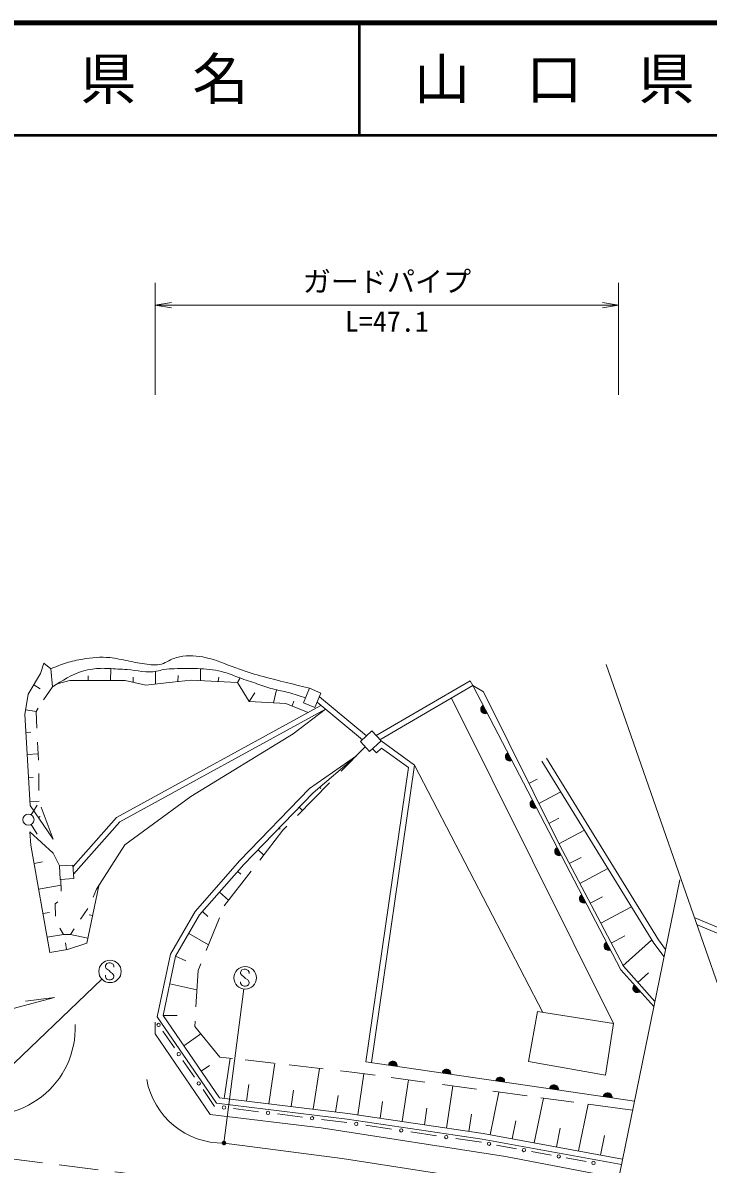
# Model space of a CAD drawing. Units: millimetres, scale not verified. Extents: x 40000 to 680000, y 20000 to 380000.
# Drawn here: x 303014 to 364095, y 278340 to 380000 of the extents above; entities that cross this region are included whole.
import ezdxf
from ezdxf.enums import TextEntityAlignment as Align

# ---------------------------------------------------------------- set-up
doc = ezdxf.new("R2010")
doc.units = ezdxf.units.MM
doc.header["$LTSCALE"] = 1000
doc.linetypes.add('CHAIN', pattern=[18.5, 12, -1.5, 3.5, -1.5])
for name, color, linetype, lineweight in [('M-BGD', 7, 'Continuous', 13), ('M-BMK', 2, 'CHAIN', 13), ('M-BMK-SRVR', 3, 'Continuous', 13), ('M-STR-STR3', 7, 'Continuous', 13), ('M-STR-STRC', 7, 'Continuous', 13), ('M-TTL', 2, 'Continuous', 140), ('M-TTL-LINE', 7, 'Continuous', 50)]:
    doc.layers.add(name, color=color, linetype=linetype, lineweight=lineweight)
doc.layers.add('M-TTL-TXT', color=7, linetype='Continuous')
doc.styles.add('ＭＳ ゴシック', font='')
doc.styles.get('ＭＳ ゴシック').set_extended_font_data('MS Gothic')

# ---------------------------------------------------------------- blocks, each defined once
blk = doc.blocks.new('filled_dot')
at = {"color": 0, "linetype": 'Continuous', "lineweight": -2, "const_width": 1.25}
blk.add_lwpolyline([(-0.625, 0, 1), (0.625, 0, 1)], format="xyb", close=True, dxfattribs=at)
blk = doc.blocks.new('open_arrow')
at = {"color": 0, "linetype": 'Continuous', "lineweight": -2}
blk.add_lwpolyline([(7.5, 1.25), (0, 0), (7.5, -1.25)], dxfattribs=at)

msp = doc.modelspace()

# ---------------------------------------------------------------- linework, layer by layer
at = {"layer": 'M-BGD'}
for p, q in [((304587, 322049), (304883, 322963)), ((304883, 322963), (305525, 322469)), ((305525, 322469), (305649, 320864)), ((310847, 322446), (310842, 321414)), ((318842, 321412), (318847, 322453)), ((303500, 320197), (304587, 322049)), ((306065, 321114), (307205, 321432)), ((307205, 321432), (312144, 321407)), ((308842, 321424), (308844, 321827)), ((312144, 321407), (313972, 321012)), ((312841, 321257), (312843, 321705)), ((313972, 321012), (316318, 321284)), ((314841, 321113), (314846, 322216)), ((316318, 321284), (318022, 321457)), ((316842, 321337), (316844, 321863)), ((318022, 321457), (322147, 321234)), ((320412, 321328), (320471, 321727)), ((322147, 321234), (322363, 321609)), ((334497, 316526), (342877, 321395)), ((342877, 321395), (343128, 320963)), ((304558, 320692), (303987, 321027)), ((305649, 320864), (304871, 319690)), ((322147, 321234), (323184, 319555)), ((323184, 319555), (323681, 320313)), ((325611, 320593), (325343, 319441)), ((328022, 319441), (328577, 320737)), ((328577, 320737), (329588, 320304)), ((329588, 320304), (329033, 319007)), ((334843, 316149), (343128, 320963)), ((343128, 320963), (344068, 320401)), ((343128, 320963), (356311, 295662)), ((344068, 320401), (350803, 306841)), ((303204, 318394), (303500, 320197)), ((323184, 319555), (326469, 319382)), ((326469, 319382), (328431, 318576)), ((327180, 319586), (327006, 319161)), ((329033, 319007), (328022, 319441)), ((329238, 319486), (333284, 316149)), ((329443, 319965), (333656, 316490)), ((341227, 319858), (355656, 290877)), ((303673, 310293), (303204, 318394)), ((304192, 318666), (303273, 318817)), ((304384, 318956), (304192, 318666)), ((304192, 318666), (304265, 317167)), ((311351, 309222), (329579, 319204)), ((311667, 308825), (329995, 318862)), ((329995, 318862), (327111, 316665)), ((303730, 316819), (303296, 316794)), ((327111, 316665), (317973, 311084)), ((334131, 316925), (333096, 315977)), ((334942, 316041), (334131, 316925)), ((304325, 315914), (304403, 314324)), ((331387, 313342), (333494, 315478)), ((333096, 315977), (333907, 315092)), ((333907, 315092), (334942, 316041)), ((334522, 314978), (334178, 315341)), ((334980, 315397), (334522, 314978)), ((337926, 313894), (334942, 316041)), ((337388, 313665), (334980, 315397)), ((304375, 314898), (303409, 314842)), ((328561, 311795), (332675, 314648)), ((328886, 311411), (332712, 314686)), ((349271, 314249), (359241, 298028)), ((349696, 314511), (359654, 298312)), ((304428, 313142), (304449, 311622)), ((333593, 287456), (337388, 313665)), ((334088, 287383), (337926, 313894)), ((349349, 291861), (337926, 313894)), ((303929, 312780), (303530, 312757)), ((327504, 309407), (330359, 312301)), ((348112, 312259), (348846, 312647)), ((317973, 311084), (312120, 306786)), ((322345, 305381), (328561, 311795)), ((322712, 305042), (328886, 311411)), ((329569, 311807), (329476, 311916)), ((349002, 310468), (350960, 311501)), ((304463, 310664), (303654, 310617)), ((305723, 307280), (303673, 310293)), ((303772, 309456), (304302, 310306)), ((304655, 310149), (305723, 307280)), ((327944, 309853), (327651, 310137)), ((304558, 309305), (304413, 309206)), ((307488, 304867), (311351, 309222)), ((349892, 308676), (350792, 309151)), ((303772, 308596), (304292, 307746)), ((307534, 304165), (311667, 308825)), ((324133, 305423), (326193, 308078)), ((325958, 308192), (325859, 308288)), ((326193, 308078), (326542, 308432)), ((350781, 306884), (353059, 308086)), ((305723, 306045), (303648, 307947)), ((303648, 307947), (303722, 306762)), ((303722, 306762), (305426, 297179)), ((306275, 304902), (305723, 306045)), ((312120, 306786), (309576, 302835)), ((324479, 305868), (323981, 306351)), ((350803, 306841), (356537, 295971)), ((304756, 305266), (304012, 305134)), ((306275, 304902), (307480, 304981)), ((307480, 304981), (307559, 303784)), ((318365, 300842), (322345, 305381)), ((318773, 300549), (322712, 305042)), ((351714, 305115), (352761, 305667)), ((306353, 303704), (306275, 304902)), ((320963, 301336), (323359, 304424)), ((322442, 304182), (322168, 304422)), ((352647, 303346), (355158, 304670)), ((306420, 303181), (304422, 302826)), ((307559, 303784), (306353, 303704)), ((306428, 302658), (306412, 303708)), ((308711, 298019), (309776, 303145)), ((309576, 302835), (309283, 302109)), ((321357, 301843), (320537, 302561)), ((353580, 301577), (354677, 302155)), ((305896, 301526), (306121, 301710)), ((305914, 300430), (305896, 301526)), ((308807, 301125), (308160, 300149)), ((357258, 301255), (354513, 299808)), ((305385, 300764), (304807, 300662)), ((308924, 300553), (309224, 300490)), ((316161, 297060), (318365, 300842)), ((316634, 296878), (318773, 300549)), ((319510, 300403), (319021, 300832)), ((319350, 297358), (320538, 300288)), ((362852, 300321), (367664, 298284)), ((306637, 298809), (306311, 299370)), ((307596, 299300), (307254, 298784)), ((319561, 297880), (317812, 298899)), ((363068, 299702), (367615, 297764)), ((306637, 298809), (305183, 298550)), ((307254, 298784), (306637, 298809)), ((306809, 298050), (306920, 297464)), ((306982, 297475), (308711, 298019)), ((307254, 298784), (308803, 298463)), ((355446, 298039), (356675, 298687)), ((359037, 298295), (356498, 296015)), ((359241, 298028), (360165, 296820)), ((359654, 298312), (360298, 297469)), ((305426, 297179), (306982, 297475)), ((314977, 291469), (316161, 297060)), ((315511, 291575), (316634, 296878)), ((316634, 296878), (317553, 296464)), ((318628, 295580), (318868, 296170)), ((356537, 295971), (359348, 292841)), ((318435, 292347), (318628, 295580)), ((356311, 295662), (359254, 292381)), ((357834, 294527), (358779, 295375)), ((318527, 293879), (316107, 294392)), ((284351, 287524), (305833, 293185)), ((305833, 293185), (303251, 292851)), ((348071, 287489), (348879, 291934)), ((348879, 291934), (355656, 290877)), ((314813, 289956), (314813, 290975)), ((320273, 283772), (314977, 291469)), ((320557, 284242), (315511, 291575)), ((315511, 291575), (316784, 291574)), ((318332, 290613), (318360, 291080)), ((355656, 290877), (354941, 286276)), ((319713, 282753), (314813, 289956)), ((316521, 288696), (315498, 290183)), ((318886, 289937), (317360, 288887)), ((320569, 287884), (318332, 290613)), ((321715, 287752), (320569, 287884)), ((320958, 284193), (321487, 287778)), ((318311, 286093), (317288, 287581)), ((319640, 287125), (318916, 286626)), ((325371, 287334), (322844, 287623)), ((324930, 283710), (325463, 287323)), ((329792, 286827), (326744, 287176)), ((328902, 283228), (329440, 286868)), ((333593, 287456), (357522, 283943)), ((354941, 286276), (348071, 287489)), ((332343, 286535), (331332, 286651)), ((334417, 286253), (332343, 286535)), ((332871, 282723), (333412, 286390)), ((338856, 285650), (335846, 286059)), ((336828, 282139), (337376, 285851)), ((320102, 283491), (319079, 284978)), ((322944, 283952), (323165, 285446)), ((326916, 283469), (327134, 284944)), ((343450, 285026), (340415, 285438)), ((341340, 285313), (340786, 281555)), ((344660, 280961), (345439, 284756)), ((347960, 284413), (344901, 284829)), ((331916, 282358), (320273, 283772)), ((331982, 282854), (320557, 284242)), ((330889, 282987), (331107, 284467)), ((334850, 282431), (335070, 283920)), ((348595, 280239), (349412, 284216)), ((352114, 283849), (349195, 284245)), ((352531, 279516), (353384, 283676)), ((357357, 283136), (353384, 283676)), ((329613, 281569), (319713, 282753)), ((324027, 283014), (321784, 283287)), ((327951, 282537), (325709, 282810)), ((344035, 281075), (331982, 282854)), ((338807, 281847), (339024, 283316)), ((342764, 281263), (342989, 282785)), ((331876, 282061), (329633, 282333)), ((343953, 280582), (331916, 282358)), ((335885, 281469), (333594, 281807)), ((346628, 280600), (346953, 282186)), ((346025, 279036), (329613, 281569)), ((339895, 280878), (337604, 281216)), ((343904, 280286), (341613, 280624)), ((356365, 278304), (343953, 280582)), ((356466, 278794), (344035, 281075)), ((350563, 279877), (350904, 281538)), ((354498, 279155), (354856, 280900)), ((320965, 280219), (331473, 278854)), ((347006, 279717), (345234, 280042)), ((331473, 278854), (345624, 276661)), ((356115, 277084), (346025, 279036)), ((350108, 279148), (348335, 279473)), ((353209, 278578), (351437, 278904))]:
    msp.add_line(p, q, dxfattribs=at)
for centre, radius in [((303515, 309024), 500), ((315114, 290741), 150), ((316905, 288138), 150), ((318695, 285536), 150), ((320943, 283389), 150), ((324868, 282912), 150), ((328792, 282435), 150), ((332735, 281934), 150), ((336744, 281342), 150), ((340754, 280751), 150), ((344569, 280164), 150), ((347671, 279595), 150), ((350772, 279026), 150), ((353874, 278456), 150)]:
    msp.add_circle(centre, radius, dxfattribs=at)
for centre, radius, start, end in [((344227, 318855), 400, 117.52109, 297.52109), ((344227, 318855), 400, 117.52109, 297.52109), ((344227, 318855), 350, 117.52109, 297.52109), ((344227, 318855), 300, 117.52109, 297.52109), ((344227, 318855), 250, 117.52109, 297.52109), ((344227, 318855), 200, 117.52109, 297.52109), ((344227, 318855), 150, 117.52109, 297.52109), ((344227, 318855), 100, 117.52109, 297.52109), ((344227, 318855), 50, 117.52109, 297.52109), ((346424, 314638), 400, 117.52109, 297.52109), ((346424, 314638), 400, 117.52109, 297.52109), ((346424, 314638), 350, 117.52109, 297.52109), ((346424, 314638), 300, 117.52109, 297.52109), ((346424, 314638), 250, 117.52109, 297.52109), ((346424, 314638), 200, 117.52109, 297.52109), ((346424, 314638), 150, 117.52109, 297.52109), ((346424, 314638), 100, 117.52109, 297.52109), ((346424, 314638), 50, 117.52109, 297.52109), ((348621, 310421), 400, 117.52109, 297.52109), ((348621, 310421), 400, 117.52109, 297.52109), ((348621, 310421), 350, 117.52109, 297.52109), ((348621, 310421), 300, 117.52109, 297.52109), ((348621, 310421), 250, 117.52109, 297.52109), ((348621, 310421), 200, 117.52109, 297.52109), ((348621, 310421), 150, 117.52109, 297.52109), ((348621, 310421), 100, 117.52109, 297.52109), ((348621, 310421), 50, 117.52109, 297.52109), ((350818, 306204), 400, 117.52109, 297.52109), ((350818, 306204), 400, 117.52109, 297.52109), ((350818, 306204), 350, 117.52109, 297.52109), ((350818, 306204), 300, 117.52109, 297.52109), ((350818, 306204), 250, 117.52109, 297.52109), ((350818, 306204), 200, 117.52109, 297.52109), ((350818, 306204), 150, 117.52109, 297.52109), ((350818, 306204), 100, 117.52109, 297.52109), ((350818, 306204), 50, 117.52109, 297.52109), ((353015, 301987), 400, 117.52109, 297.52109), ((353015, 301987), 400, 117.52109, 297.52109), ((353015, 301987), 350, 117.52109, 297.52109), ((353015, 301987), 300, 117.52109, 297.52109), ((353015, 301987), 250, 117.52109, 297.52109), ((353015, 301987), 200, 117.52109, 297.52109), ((353015, 301987), 150, 117.52109, 297.52109), ((353015, 301987), 100, 117.52109, 297.52109), ((353015, 301987), 50, 117.52109, 297.52109), ((355212, 297770), 400, 117.52109, 297.52109), ((355212, 297770), 400, 117.52109, 297.52109), ((355212, 297770), 350, 117.52109, 297.52109), ((355212, 297770), 300, 117.52109, 297.52109), ((355212, 297770), 250, 117.52109, 297.52109), ((355212, 297770), 200, 117.52109, 297.52109), ((355212, 297770), 150, 117.52109, 297.52109), ((355212, 297770), 100, 117.52109, 297.52109), ((355212, 297770), 50, 117.52109, 297.52109), ((357782, 294021), 400, 131.89314, 311.89314), ((357782, 294021), 400, 131.89314, 311.89314), ((357782, 294021), 350, 131.89314, 311.89314), ((357782, 294021), 300, 131.89314, 311.89314), ((357782, 294021), 250, 131.89314, 311.89314), ((357782, 294021), 200, 131.89314, 311.89314), ((357782, 294021), 150, 131.89314, 311.89314), ((357782, 294021), 100, 131.89314, 311.89314), ((357782, 294021), 50, 131.89314, 311.89314), ((299886, 290498), 7800, 253.87899, 2.01578), ((335986, 287105), 400, 351.64813, 171.64813), ((335986, 287105), 400, 351.64813, 171.64813), ((335986, 287105), 350, 351.64813, 171.64813), ((335986, 287105), 300, 351.64813, 171.64813), ((335986, 287105), 250, 351.64813, 171.64813), ((335986, 287105), 200, 351.64813, 171.64813), ((335986, 287105), 150, 351.64813, 171.64813), ((335986, 287105), 100, 351.64813, 171.64813), ((335986, 287105), 50, 351.64813, 171.64813), ((340772, 286402), 400, 351.64813, 171.64813), ((340772, 286402), 400, 351.64813, 171.64813), ((340772, 286402), 350, 351.64813, 171.64813), ((340772, 286402), 300, 351.64813, 171.64813), ((320843, 287118), 6900, 190.2873, 271.01845), ((340772, 286402), 250, 351.64813, 171.64813), ((340772, 286402), 200, 351.64813, 171.64813), ((340772, 286402), 150, 351.64813, 171.64813), ((340772, 286402), 100, 351.64813, 171.64813), ((340772, 286402), 50, 351.64813, 171.64813), ((345558, 285700), 400, 351.64813, 171.64813), ((345558, 285700), 400, 351.64813, 171.64813), ((345558, 285700), 350, 351.64813, 171.64813), ((345558, 285700), 300, 351.64813, 171.64813), ((345558, 285700), 250, 351.64813, 171.64813), ((345558, 285700), 200, 351.64813, 171.64813), ((345558, 285700), 150, 351.64813, 171.64813), ((345558, 285700), 100, 351.64813, 171.64813), ((345558, 285700), 50, 351.64813, 171.64813), ((350344, 284997), 400, 351.64813, 171.64813), ((350344, 284997), 400, 351.64813, 171.64813), ((350344, 284997), 350, 351.64813, 171.64813), ((350344, 284997), 300, 351.64813, 171.64813), ((350344, 284997), 250, 351.64813, 171.64813), ((350344, 284997), 200, 351.64813, 171.64813), ((350344, 284997), 150, 351.64813, 171.64813), ((350344, 284997), 100, 351.64813, 171.64813), ((350344, 284997), 50, 351.64813, 171.64813), ((355129, 284294), 400, 351.64813, 171.64813), ((355129, 284294), 400, 351.64813, 171.64813), ((355129, 284294), 350, 351.64813, 171.64813), ((355129, 284294), 300, 351.64813, 171.64813), ((355129, 284294), 250, 351.64813, 171.64813), ((355129, 284294), 200, 351.64813, 171.64813), ((355129, 284294), 150, 351.64813, 171.64813), ((355129, 284294), 100, 351.64813, 171.64813), ((355129, 284294), 50, 351.64813, 171.64813)]:
    msp.add_arc(centre, radius, start, end, dxfattribs=at)
for points, knots in [([(305525, 322469), (305982, 322655), (306439, 322840), (306908, 322988), (307384, 323138), (307871, 323249), (308365, 323334), (309157, 323469), (309966, 323538), (310761, 323457), (311310, 323402), (311853, 323275), (312391, 323161), (312945, 323043), (313492, 322938), (314071, 322864), (314574, 322800), (315099, 322759), (315552, 322939), (315765, 323023), (315961, 323155), (316170, 323260), (316517, 323433), (316897, 323531), (317281, 323581), (318072, 323684), (318882, 323588), (319652, 323383), (320570, 323139), (321430, 322739), (322320, 322420), (323015, 322170), (323729, 321970), (324444, 321778), (325817, 321409), (327197, 321073), (328577, 320737)], [0, 0, 0, 0, 1, 1, 1, 2, 2, 2, 3, 3, 3, 4, 4, 4, 5, 5, 5, 6, 6, 6, 7, 7, 7, 8, 8, 8, 9, 9, 9, 10, 10, 10, 11, 11, 11, 12, 12, 12, 12]), ([(305649, 320864), (306514, 321407), (307379, 321951), (308341, 322247), (308630, 322336), (308929, 322403), (309230, 322445), (309696, 322509), (310168, 322515), (310638, 322494), (310918, 322482), (311198, 322460), (311477, 322445), (311757, 322429), (312036, 322420), (312317, 322395), (313193, 322317), (314082, 322084), (314935, 322247), (315149, 322288), (315361, 322354), (315577, 322395), (315885, 322454), (316201, 322461), (316516, 322469), (317300, 322489), (318082, 322509), (318862, 322469), (319217, 322451), (319571, 322420), (319924, 322370), (320283, 322320), (320639, 322250), (320986, 322148), (321448, 322013), (321892, 321822), (322344, 321654), (322850, 321467), (323365, 321310), (323876, 321136), (324351, 320973), (324823, 320795), (325308, 320666), (325773, 320543), (326250, 320465), (326716, 320345), (327220, 320216), (327711, 320038), (328201, 319860)], [0, 0, 0, 0, 1, 1, 1, 2, 2, 2, 3, 3, 3, 4, 4, 4, 5, 5, 5, 6, 6, 6, 7, 7, 7, 8, 8, 8, 9, 9, 9, 10, 10, 10, 11, 11, 11, 12, 12, 12, 13, 13, 13, 14, 14, 14, 15, 15, 15, 16, 16, 16, 16])]:
    msp.add_open_spline(points, degree=3, knots=knots, dxfattribs=at)
at = {"layer": 'M-BMK'}
msp.add_line((256149, 284590), (345251, 273364), dxfattribs=at)
at = {"layer": 'M-BMK-SRVR'}
for p, q in [((355000, 322845), (371156, 276500)), ((361571, 303670), (355204, 272647))]:
    msp.add_line(p, q, dxfattribs=at)
at = {"layer": 'M-STR-STR3'}
for p, q in [((314813, 346856), (314813, 356856)), ((356115, 346856), (356115, 356856)), ((314813, 354856), (356115, 354856))]:
    msp.add_line(p, q, dxfattribs=at)
at = {"layer": 'M-STR-STRC'}
for p, q in [((310500, 296208), (310376, 296024)), ((310376, 296024), (310379, 295892)), ((310379, 295892), (310442, 295763)), ((310692, 296274), (310500, 296208)), ((310814, 296272), (310692, 296274)), ((311064, 296153), (310814, 296272)), ((311127, 296021), (311064, 296153)), ((311127, 295892), (311127, 296021)), ((297710, 283006), (310061, 294820)), ((310379, 295044), (310376, 295166)), ((310418, 294942), (310379, 295044)), ((310503, 294831), (310418, 294942)), ((310442, 295763), (310698, 295582)), ((310690, 294771), (310503, 294831)), ((310698, 295582), (310827, 295450)), ((310827, 295450), (311006, 295334)), ((311066, 294892), (310924, 294799)), ((311006, 295334), (311132, 295134)), ((311127, 295023), (311066, 294892)), ((311132, 295134), (311127, 295023)), ((322547, 295636), (322423, 295452)), ((322423, 295452), (322426, 295320)), ((322426, 295320), (322489, 295191)), ((322489, 295191), (322745, 295009)), ((322739, 295702), (322547, 295636)), ((322861, 295699), (322739, 295702)), ((322745, 295009), (322874, 294877)), ((323111, 295581), (322861, 295699)), ((322874, 294877), (323053, 294762)), ((323174, 295449), (323111, 295581)), ((323174, 295320), (323174, 295449)), ((310824, 294771), (310690, 294771)), ((310924, 294799), (310824, 294771)), ((320938, 280223), (322703, 293947)), ((322426, 294472), (322423, 294593)), ((322466, 294369), (322426, 294472)), ((322550, 294259), (322466, 294369)), ((322737, 294198), (322550, 294259)), ((322871, 294198), (322737, 294198)), ((322971, 294227), (322871, 294198)), ((323113, 294319), (322971, 294227)), ((323053, 294762), (323179, 294561)), ((323174, 294451), (323113, 294319)), ((323179, 294561), (323174, 294451))]:
    msp.add_line(p, q, dxfattribs=at)
for centre in [(310784, 295511), (322831, 294939)]:
    msp.add_circle(centre, 1000, dxfattribs=at)
at = {"layer": 'M-TTL'}
msp.add_line((680000, 380000), (40000, 380000), dxfattribs=at)
at = {"layer": 'M-TTL-LINE'}
for p, q in [((333000, 380000), (333000, 370000)), ((40000, 370000), (680000, 370000))]:
    msp.add_line(p, q, dxfattribs=at)

# ---------------------------------------------------------------- block references
at = {"layer": 'M-STR-STR3', "xscale": 193, "yscale": 193}
msp.add_blockref('open_arrow', (314813, 354856), dxfattribs=at)
at = {"layer": 'M-STR-STR3', "xscale": 193, "yscale": 193, "rotation": 180}
msp.add_blockref('open_arrow', (356115, 354856), dxfattribs=at)
at = {"layer": 'M-STR-STRC', "xscale": 160, "yscale": 160, "rotation": 82.7}
msp.add_blockref('filled_dot', (320938, 280223), dxfattribs=at)

# ---------------------------------------------------------------- texts
at = {"layer": 'M-STR-STR3', "style": 'ＭＳ ゴシック'}
for s, p in [('ガードパイプ', (327964, 355486)), ('L=47.1', (331714, 351939))]:
    msp.add_text(s, height=1833, dxfattribs=at).set_placement(p, align=Align.BOTTOM_LEFT)
at = {"layer": 'M-TTL-TXT', "style": 'ＭＳ ゴシック'}
for s, p in [('県\u3000名', (315625, 375000)), ('山\u3000口\u3000県', (350375, 375000))]:
    msp.add_text(s, height=3666, dxfattribs=at).set_placement(p, align=Align.MIDDLE_CENTER)

doc.saveas('drawing.dxf')
